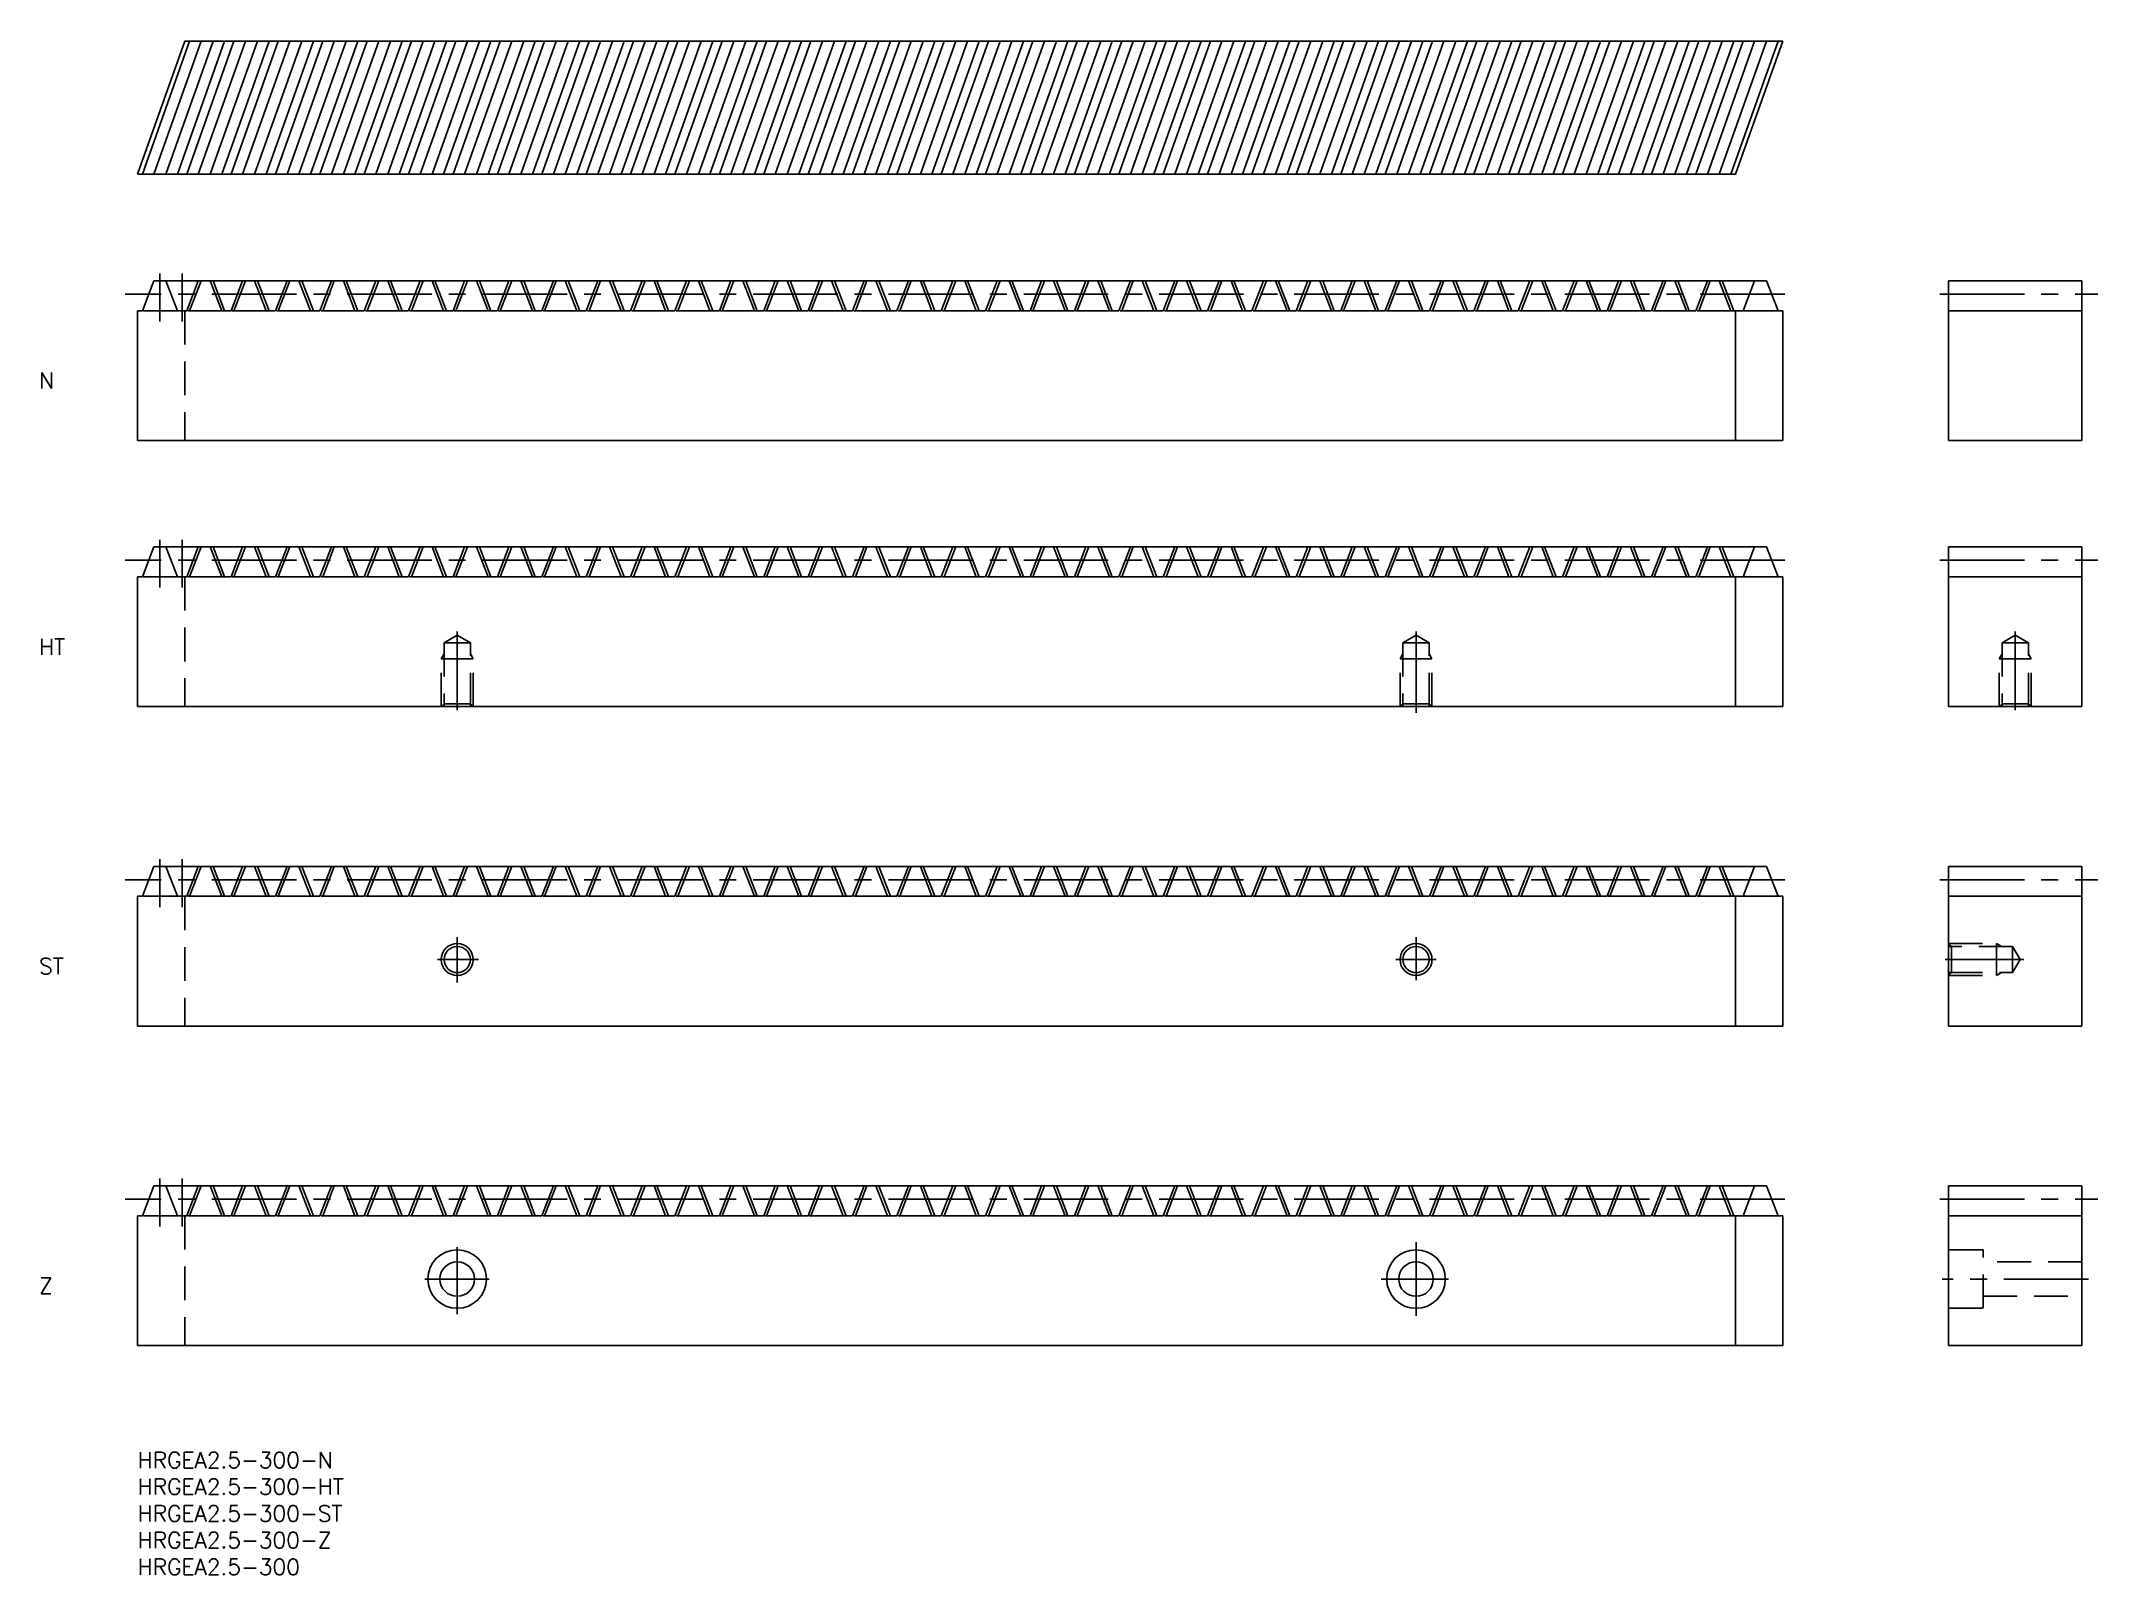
# Model space of a CAD drawing. Extents: x -18 to 368, y -23 to 265.
import ezdxf

# ---------------------------------------------------------------- set-up
doc = ezdxf.new("R2010")
doc.units = 0
doc.header["$LTSCALE"] = 0.5
doc.linetypes.add('CENTER', pattern=[50.8, 31.75, -6.35, 6.35, -6.35])
doc.linetypes.add('DASHED', pattern=[19.05, 12.7, -6.35])
for name, color, linetype in [('MSM_CENTER', 1, 'CENTER'), ('MSM_CONTINUOUS', 7, 'CONTINUOUS'), ('MSM_DASHED', 4, 'DASHED'), ('MSM_NARROW', 5, 'CONTINUOUS'), ('MSM_PART_NUMBER', 7, 'CONTINUOUS')]:
    doc.layers.add(name, color=color, linetype=linetype)
doc.styles.get("Standard").update_dxf_attribs({"font": 'txt.shx', "height": 3, "bigfont": 'bigfont.shx'})

msp = doc.modelspace()

# ---------------------------------------------------------------- linework, layer by layer
at = {"layer": 'MSM_CENTER'}
for p, q in [((4.17, 212.36), (4.17, 221.35)), ((8.33, 212.36), (8.33, 221.35)), ((309.23, 217.5), (-2.33, 217.5)), ((338.34, 217.5), (368.01, 217.5)), ((4.17, 162.36), (4.17, 171.35)), ((8.33, 162.36), (8.33, 171.35)), ((309.23, 167.5), (-2.33, 167.5)), ((338.34, 167.5), (368.01, 167.5)), ((60, 154.09), (60, 139.33)), ((240, 154.09), (240, 138.82)), ((352.5, 154.09), (352.5, 139.33)), ((4.17, 102.36), (4.17, 111.35)), ((8.33, 102.36), (8.33, 111.35)), ((309.23, 107.5), (-2.33, 107.5)), ((338.34, 107.5), (368.01, 107.5)), ((60, 88.19), (60, 96.68)), ((240, 88.66), (240, 96.71)), ((56.32, 92.5), (64, 92.5)), ((236.19, 92.5), (243.76, 92.5)), ((354.09, 92.5), (339.33, 92.5)), ((4.17, 42.36), (4.17, 51.35)), ((8.33, 42.36), (8.33, 51.35)), ((309.23, 47.5), (-2.33, 47.5)), ((338.34, 47.5), (368.01, 47.5)), ((240, 25.57), (240, 39.4)), ((60, 25.93), (60, 38.5)), ((53.89, 32.5), (66, 32.5)), ((233.46, 32.5), (246.13, 32.5)), ((366.25, 32.5), (338.75, 32.5))]:
    msp.add_line(p, q, dxfattribs=at)
at = {"layer": 'MSM_CONTINUOUS'}
for p, q in [((8.87, 265), (0, 240)), ((9.74, 265), (0.88, 240)), ((11.92, 265), (3.05, 240)), ((14.15, 265), (5.28, 240)), ((16.32, 265), (7.46, 240)), ((308.87, 265), (8.87, 265)), ((18.08, 265), (9.21, 240)), ((20.25, 265), (11.38, 240)), ((22.48, 265), (13.62, 240)), ((24.66, 265), (15.79, 240)), ((26.41, 265), (17.54, 240)), ((28.58, 265), (19.71, 240)), ((30.82, 265), (21.95, 240)), ((32.99, 265), (24.12, 240)), ((34.74, 265), (25.88, 240)), ((36.91, 265), (28.05, 240)), ((39.15, 265), (30.28, 240)), ((41.32, 265), (32.46, 240)), ((43.08, 265), (34.21, 240)), ((45.25, 265), (36.38, 240)), ((47.48, 265), (38.62, 240)), ((49.66, 265), (40.79, 240)), ((51.41, 265), (42.54, 240)), ((53.58, 265), (44.71, 240)), ((55.82, 265), (46.95, 240)), ((57.99, 265), (49.12, 240)), ((59.74, 265), (50.87, 240)), ((61.91, 265), (53.05, 240)), ((64.15, 265), (55.28, 240)), ((66.32, 265), (57.45, 240)), ((68.07, 265), (59.21, 240)), ((70.25, 265), (61.38, 240)), ((72.48, 265), (63.62, 240)), ((74.65, 265), (65.79, 240)), ((76.41, 265), (67.54, 240)), ((78.58, 265), (69.71, 240)), ((80.82, 265), (71.95, 240)), ((82.99, 265), (74.12, 240)), ((84.74, 265), (75.87, 240)), ((86.91, 265), (78.05, 240)), ((89.15, 265), (80.28, 240)), ((91.32, 265), (82.45, 240)), ((93.07, 265), (84.21, 240)), ((95.25, 265), (86.38, 240)), ((97.48, 265), (88.61, 240)), ((99.65, 265), (90.79, 240)), ((101.41, 265), (92.54, 240)), ((103.58, 265), (94.71, 240)), ((105.81, 265), (96.95, 240)), ((107.99, 265), (99.12, 240)), ((109.74, 265), (100.87, 240)), ((111.91, 265), (103.04, 240)), ((114.15, 265), (105.28, 240)), ((116.32, 265), (107.45, 240)), ((118.07, 265), (109.21, 240)), ((120.24, 265), (111.38, 240)), ((122.48, 265), (113.61, 240)), ((124.65, 265), (115.79, 240)), ((126.41, 265), (117.54, 240)), ((128.58, 265), (119.71, 240)), ((130.81, 265), (121.95, 240)), ((132.99, 265), (124.12, 240)), ((134.74, 265), (125.87, 240)), ((136.91, 265), (128.04, 240)), ((139.15, 265), (130.28, 240)), ((141.32, 265), (132.45, 240)), ((143.07, 265), (134.2, 240)), ((145.24, 265), (136.38, 240)), ((147.48, 265), (138.61, 240)), ((149.65, 265), (140.78, 240)), ((151.4, 265), (142.54, 240)), ((153.58, 265), (144.71, 240)), ((155.81, 265), (146.95, 240)), ((157.98, 265), (149.12, 240)), ((159.74, 265), (150.87, 240)), ((161.91, 265), (153.04, 240)), ((164.15, 265), (155.28, 240)), ((166.32, 265), (157.45, 240)), ((168.07, 265), (159.2, 240)), ((170.24, 265), (161.38, 240)), ((172.48, 265), (163.61, 240)), ((174.65, 265), (165.78, 240)), ((176.4, 265), (167.54, 240)), ((178.58, 265), (169.71, 240)), ((180.81, 265), (171.94, 240)), ((182.98, 265), (174.12, 240)), ((184.74, 265), (175.87, 240)), ((186.91, 265), (178.04, 240)), ((189.14, 265), (180.28, 240)), ((191.32, 265), (182.45, 240)), ((193.07, 265), (184.2, 240)), ((195.24, 265), (186.37, 240)), ((197.48, 265), (188.61, 240)), ((199.65, 265), (190.78, 240)), ((201.4, 265), (192.54, 240)), ((203.57, 265), (194.71, 240)), ((205.81, 265), (196.94, 240)), ((207.98, 265), (199.12, 240)), ((209.74, 265), (200.87, 240)), ((211.91, 265), (203.04, 240)), ((214.14, 265), (205.28, 240)), ((216.32, 265), (207.45, 240)), ((218.07, 265), (209.2, 240)), ((220.24, 265), (211.37, 240)), ((222.48, 265), (213.61, 240)), ((224.65, 265), (215.78, 240)), ((226.4, 265), (217.53, 240)), ((228.57, 265), (219.71, 240)), ((230.81, 265), (221.94, 240)), ((232.98, 265), (224.11, 240)), ((234.73, 265), (225.87, 240)), ((236.91, 265), (228.04, 240)), ((239.14, 265), (230.28, 240)), ((241.31, 265), (232.45, 240)), ((243.07, 265), (234.2, 240)), ((245.24, 265), (236.37, 240)), ((247.48, 265), (238.61, 240)), ((249.65, 265), (240.78, 240)), ((251.4, 265), (242.53, 240)), ((253.57, 265), (244.71, 240)), ((255.81, 265), (246.94, 240)), ((257.98, 265), (249.11, 240)), ((259.73, 265), (250.87, 240)), ((261.91, 265), (253.04, 240)), ((264.14, 265), (255.27, 240)), ((266.31, 265), (257.45, 240)), ((268.07, 265), (259.2, 240)), ((270.24, 265), (261.37, 240)), ((272.47, 265), (263.61, 240)), ((274.65, 265), (265.78, 240)), ((276.4, 265), (267.53, 240)), ((278.57, 265), (269.7, 240)), ((280.81, 265), (271.94, 240)), ((282.98, 265), (274.11, 240)), ((284.73, 265), (275.87, 240)), ((286.9, 265), (278.04, 240)), ((289.14, 265), (280.27, 240)), ((291.31, 265), (282.45, 240)), ((293.07, 265), (284.2, 240)), ((295.24, 265), (286.37, 240)), ((297.47, 265), (288.61, 240)), ((299.65, 265), (290.78, 240)), ((301.4, 265), (292.53, 240)), ((303.57, 265), (294.7, 240)), ((305.81, 265), (296.94, 240)), ((307.98, 265), (299.11, 240)), ((300, 240), (308.87, 265)), ((0, 240), (300, 240)), ((0.88, 214.37), (3.05, 220)), ((3.05, 220), (305.81, 220)), ((5.28, 220), (7.46, 214.37)), ((9.21, 214.37), (11.38, 220)), ((13.62, 220), (15.79, 214.37)), ((17.54, 214.37), (19.71, 220)), ((21.95, 220), (24.12, 214.37)), ((25.88, 214.37), (28.05, 220)), ((30.28, 220), (32.46, 214.37)), ((34.21, 214.37), (36.38, 220)), ((38.62, 220), (40.79, 214.37)), ((42.54, 214.37), (44.71, 220)), ((46.95, 220), (49.12, 214.37)), ((50.87, 214.37), (53.05, 220)), ((55.28, 220), (57.45, 214.37)), ((59.21, 214.37), (61.38, 220)), ((63.62, 220), (65.79, 214.37)), ((67.54, 214.37), (69.71, 220)), ((71.95, 220), (74.12, 214.37)), ((75.87, 214.37), (78.05, 220)), ((80.28, 220), (82.45, 214.37)), ((84.21, 214.37), (86.38, 220)), ((88.61, 220), (90.79, 214.37)), ((92.54, 214.37), (94.71, 220)), ((96.95, 220), (99.12, 214.37)), ((100.87, 214.37), (103.04, 220)), ((105.28, 220), (107.45, 214.37)), ((109.21, 214.37), (111.38, 220)), ((113.61, 220), (115.79, 214.37)), ((117.54, 214.37), (119.71, 220)), ((121.95, 220), (124.12, 214.37)), ((125.87, 214.37), (128.04, 220)), ((130.28, 220), (132.45, 214.37)), ((134.2, 214.37), (136.38, 220)), ((138.61, 220), (140.78, 214.37)), ((142.54, 214.37), (144.71, 220)), ((146.95, 220), (149.12, 214.37)), ((150.87, 214.37), (153.04, 220)), ((155.28, 220), (157.45, 214.37)), ((159.2, 214.37), (161.38, 220)), ((163.61, 220), (165.78, 214.37)), ((167.54, 214.37), (169.71, 220)), ((171.94, 220), (174.12, 214.37)), ((175.87, 214.37), (178.04, 220)), ((180.28, 220), (182.45, 214.37)), ((184.2, 214.37), (186.37, 220)), ((188.61, 220), (190.78, 214.37)), ((192.54, 214.37), (194.71, 220)), ((196.94, 220), (199.12, 214.37)), ((200.87, 214.37), (203.04, 220)), ((205.28, 220), (207.45, 214.37)), ((209.2, 214.37), (211.37, 220)), ((213.61, 220), (215.78, 214.37)), ((217.53, 214.37), (219.71, 220)), ((221.94, 220), (224.11, 214.37)), ((225.87, 214.37), (228.04, 220)), ((230.28, 220), (232.45, 214.37)), ((234.2, 214.37), (236.37, 220)), ((238.61, 220), (240.78, 214.37)), ((242.53, 214.37), (244.71, 220)), ((246.94, 220), (249.11, 214.37)), ((250.87, 214.37), (253.04, 220)), ((255.27, 220), (257.45, 214.37)), ((259.2, 214.37), (261.37, 220)), ((263.61, 220), (265.78, 214.37)), ((267.53, 214.37), (269.7, 220)), ((271.94, 220), (274.11, 214.37)), ((275.87, 214.37), (278.04, 220)), ((280.27, 220), (282.45, 214.37)), ((284.2, 214.37), (286.37, 220)), ((288.61, 220), (290.78, 214.37)), ((292.53, 214.37), (294.7, 220)), ((296.94, 220), (299.11, 214.37)), ((307.98, 214.37), (305.81, 220)), ((340, 220), (340, 190)), ((365, 220), (340, 220)), ((365, 190), (365, 220)), ((0, 214.37), (0.88, 214.37)), ((0, 214.37), (0, 190)), ((7.46, 214.37), (9.21, 214.37)), ((15.79, 214.37), (17.54, 214.37)), ((24.12, 214.37), (25.88, 214.37)), ((32.46, 214.37), (34.21, 214.37)), ((40.79, 214.37), (42.54, 214.37)), ((49.12, 214.37), (50.87, 214.37)), ((57.45, 214.37), (59.21, 214.37)), ((65.79, 214.37), (67.54, 214.37)), ((74.12, 214.37), (75.87, 214.37)), ((82.45, 214.37), (84.21, 214.37)), ((90.79, 214.37), (92.54, 214.37)), ((99.12, 214.37), (100.87, 214.37)), ((107.45, 214.37), (109.21, 214.37)), ((115.79, 214.37), (117.54, 214.37)), ((124.12, 214.37), (125.87, 214.37)), ((132.45, 214.37), (134.2, 214.37)), ((140.78, 214.37), (142.54, 214.37)), ((149.12, 214.37), (150.87, 214.37)), ((157.45, 214.37), (159.2, 214.37)), ((165.78, 214.37), (167.54, 214.37)), ((174.12, 214.37), (175.87, 214.37)), ((182.45, 214.37), (184.2, 214.37)), ((190.78, 214.37), (192.54, 214.37)), ((199.12, 214.37), (200.87, 214.37)), ((207.45, 214.37), (209.2, 214.37)), ((215.78, 214.37), (217.53, 214.37)), ((224.11, 214.37), (225.87, 214.37)), ((232.45, 214.37), (234.2, 214.37)), ((240.78, 214.37), (242.53, 214.37)), ((249.11, 214.37), (250.87, 214.37)), ((257.45, 214.37), (259.2, 214.37)), ((265.78, 214.37), (267.53, 214.37)), ((274.11, 214.37), (275.87, 214.37)), ((282.45, 214.37), (284.2, 214.37)), ((290.78, 214.37), (292.53, 214.37)), ((299.11, 214.37), (308.87, 214.37)), ((300, 214.37), (300, 190)), ((308.87, 214.37), (308.87, 190)), ((340, 214.37), (365, 214.37)), ((0, 190), (308.87, 190)), ((340, 190), (365, 190)), ((0.88, 164.38), (3.05, 170)), ((3.05, 170), (305.81, 170)), ((5.28, 170), (7.46, 164.38)), ((9.21, 164.38), (11.38, 170)), ((13.62, 170), (15.79, 164.38)), ((17.54, 164.38), (19.71, 170)), ((21.95, 170), (24.12, 164.38)), ((25.88, 164.38), (28.05, 170)), ((30.28, 170), (32.46, 164.38)), ((34.21, 164.38), (36.38, 170)), ((38.62, 170), (40.79, 164.38)), ((42.54, 164.38), (44.71, 170)), ((46.95, 170), (49.12, 164.38)), ((50.87, 164.38), (53.05, 170)), ((55.28, 170), (57.45, 164.38)), ((59.21, 164.38), (61.38, 170)), ((63.62, 170), (65.79, 164.38)), ((67.54, 164.38), (69.71, 170)), ((71.95, 170), (74.12, 164.38)), ((75.87, 164.38), (78.05, 170)), ((80.28, 170), (82.45, 164.38)), ((84.21, 164.38), (86.38, 170)), ((88.61, 170), (90.79, 164.38)), ((92.54, 164.38), (94.71, 170)), ((96.95, 170), (99.12, 164.38)), ((100.87, 164.38), (103.04, 170)), ((105.28, 170), (107.45, 164.38)), ((109.21, 164.38), (111.38, 170)), ((113.61, 170), (115.79, 164.38)), ((117.54, 164.38), (119.71, 170)), ((121.95, 170), (124.12, 164.38)), ((125.87, 164.38), (128.04, 170)), ((130.28, 170), (132.45, 164.38)), ((134.2, 164.38), (136.38, 170)), ((138.61, 170), (140.78, 164.38)), ((142.54, 164.38), (144.71, 170)), ((146.95, 170), (149.12, 164.38)), ((150.87, 164.38), (153.04, 170)), ((155.28, 170), (157.45, 164.38)), ((159.2, 164.38), (161.38, 170)), ((163.61, 170), (165.78, 164.38)), ((167.54, 164.38), (169.71, 170)), ((171.94, 170), (174.12, 164.38)), ((175.87, 164.38), (178.04, 170)), ((180.28, 170), (182.45, 164.38)), ((184.2, 164.38), (186.37, 170)), ((188.61, 170), (190.78, 164.38)), ((192.54, 164.38), (194.71, 170)), ((196.94, 170), (199.12, 164.38)), ((200.87, 164.38), (203.04, 170)), ((205.28, 170), (207.45, 164.38)), ((209.2, 164.38), (211.37, 170)), ((213.61, 170), (215.78, 164.38)), ((217.53, 164.38), (219.71, 170)), ((221.94, 170), (224.11, 164.38)), ((225.87, 164.38), (228.04, 170)), ((230.28, 170), (232.45, 164.38)), ((234.2, 164.38), (236.37, 170)), ((238.61, 170), (240.78, 164.38)), ((242.53, 164.38), (244.71, 170)), ((246.94, 170), (249.11, 164.38)), ((250.87, 164.38), (253.04, 170)), ((255.27, 170), (257.45, 164.38)), ((259.2, 164.38), (261.37, 170)), ((263.61, 170), (265.78, 164.38)), ((267.53, 164.38), (269.7, 170)), ((271.94, 170), (274.11, 164.38)), ((275.87, 164.38), (278.04, 170)), ((280.27, 170), (282.45, 164.38)), ((284.2, 164.38), (286.37, 170)), ((288.61, 170), (290.78, 164.38)), ((292.53, 164.38), (294.7, 170)), ((296.94, 170), (299.11, 164.38)), ((307.98, 164.38), (305.81, 170)), ((340, 170), (340, 140)), ((365, 170), (340, 170)), ((365, 140), (365, 170)), ((0, 164.38), (0.88, 164.38)), ((0, 164.38), (0, 140)), ((7.46, 164.38), (9.21, 164.38)), ((15.79, 164.38), (17.54, 164.38)), ((24.12, 164.38), (25.88, 164.38)), ((32.46, 164.38), (34.21, 164.38)), ((40.79, 164.38), (42.54, 164.38)), ((49.12, 164.38), (50.87, 164.38)), ((57.45, 164.38), (59.21, 164.38)), ((65.79, 164.38), (67.54, 164.38)), ((74.12, 164.38), (75.87, 164.38)), ((82.45, 164.38), (84.21, 164.38)), ((90.79, 164.38), (92.54, 164.38)), ((99.12, 164.38), (100.87, 164.38)), ((107.45, 164.38), (109.21, 164.38)), ((115.79, 164.38), (117.54, 164.38)), ((124.12, 164.38), (125.87, 164.38)), ((132.45, 164.38), (134.2, 164.38)), ((140.78, 164.38), (142.54, 164.38)), ((149.12, 164.38), (150.87, 164.38)), ((157.45, 164.38), (159.2, 164.38)), ((165.78, 164.38), (167.54, 164.38)), ((174.12, 164.38), (175.87, 164.38)), ((182.45, 164.38), (184.2, 164.38)), ((190.78, 164.38), (192.54, 164.38)), ((199.12, 164.38), (200.87, 164.38)), ((207.45, 164.38), (209.2, 164.38)), ((215.78, 164.38), (217.53, 164.38)), ((224.11, 164.38), (225.87, 164.38)), ((232.45, 164.38), (234.2, 164.38)), ((240.78, 164.38), (242.53, 164.38)), ((249.11, 164.38), (250.87, 164.38)), ((257.45, 164.38), (259.2, 164.38)), ((265.78, 164.38), (267.53, 164.38)), ((274.11, 164.38), (275.87, 164.38)), ((282.45, 164.38), (284.2, 164.38)), ((290.78, 164.38), (292.53, 164.38)), ((299.11, 164.38), (308.87, 164.38)), ((300, 164.38), (300, 140)), ((308.87, 164.38), (308.87, 140)), ((340, 164.38), (365, 164.38)), ((0, 140), (308.87, 140)), ((340, 140), (365, 140)), ((0.88, 104.38), (3.05, 110)), ((3.05, 110), (305.81, 110)), ((5.28, 110), (7.46, 104.38)), ((9.21, 104.38), (11.38, 110)), ((13.62, 110), (15.79, 104.38)), ((17.54, 104.38), (19.71, 110)), ((21.95, 110), (24.12, 104.38)), ((25.88, 104.38), (28.05, 110)), ((30.28, 110), (32.46, 104.38)), ((34.21, 104.38), (36.38, 110)), ((38.62, 110), (40.79, 104.38)), ((42.54, 104.38), (44.71, 110)), ((46.95, 110), (49.12, 104.38)), ((50.87, 104.38), (53.05, 110)), ((55.28, 110), (57.45, 104.38)), ((59.21, 104.38), (61.38, 110)), ((63.62, 110), (65.79, 104.38)), ((67.54, 104.38), (69.71, 110)), ((71.95, 110), (74.12, 104.38)), ((75.87, 104.38), (78.05, 110)), ((80.28, 110), (82.45, 104.38)), ((84.21, 104.38), (86.38, 110)), ((88.61, 110), (90.79, 104.38)), ((92.54, 104.38), (94.71, 110)), ((96.95, 110), (99.12, 104.38)), ((100.87, 104.38), (103.04, 110)), ((105.28, 110), (107.45, 104.38)), ((109.21, 104.38), (111.38, 110)), ((113.61, 110), (115.79, 104.38)), ((117.54, 104.38), (119.71, 110)), ((121.95, 110), (124.12, 104.38)), ((125.87, 104.38), (128.04, 110)), ((130.28, 110), (132.45, 104.38)), ((134.2, 104.38), (136.38, 110)), ((138.61, 110), (140.78, 104.38)), ((142.54, 104.38), (144.71, 110)), ((146.95, 110), (149.12, 104.38)), ((150.87, 104.38), (153.04, 110)), ((155.28, 110), (157.45, 104.38)), ((159.2, 104.38), (161.38, 110)), ((163.61, 110), (165.78, 104.38)), ((167.54, 104.38), (169.71, 110)), ((171.94, 110), (174.12, 104.38)), ((175.87, 104.38), (178.04, 110)), ((180.28, 110), (182.45, 104.38)), ((184.2, 104.38), (186.37, 110)), ((188.61, 110), (190.78, 104.38)), ((192.54, 104.38), (194.71, 110)), ((196.94, 110), (199.12, 104.38)), ((200.87, 104.38), (203.04, 110)), ((205.28, 110), (207.45, 104.38)), ((209.2, 104.38), (211.37, 110)), ((213.61, 110), (215.78, 104.38)), ((217.53, 104.38), (219.71, 110)), ((221.94, 110), (224.11, 104.38)), ((225.87, 104.38), (228.04, 110)), ((230.28, 110), (232.45, 104.38)), ((234.2, 104.38), (236.37, 110)), ((238.61, 110), (240.78, 104.38)), ((242.53, 104.38), (244.71, 110)), ((246.94, 110), (249.11, 104.38)), ((250.87, 104.38), (253.04, 110)), ((255.27, 110), (257.45, 104.38)), ((259.2, 104.38), (261.37, 110)), ((263.61, 110), (265.78, 104.38)), ((267.53, 104.38), (269.7, 110)), ((271.94, 110), (274.11, 104.38)), ((275.87, 104.38), (278.04, 110)), ((280.27, 110), (282.45, 104.38)), ((284.2, 104.38), (286.37, 110)), ((288.61, 110), (290.78, 104.38)), ((292.53, 104.38), (294.7, 110)), ((296.94, 110), (299.11, 104.38)), ((307.98, 104.38), (305.81, 110)), ((340, 110), (340, 80)), ((365, 110), (340, 110)), ((365, 80), (365, 110)), ((0, 104.38), (0.88, 104.38)), ((0, 104.38), (0, 80)), ((7.46, 104.38), (9.21, 104.38)), ((15.79, 104.38), (17.54, 104.38)), ((24.12, 104.38), (25.88, 104.38)), ((32.46, 104.38), (34.21, 104.38)), ((40.79, 104.38), (42.54, 104.38)), ((49.12, 104.38), (50.87, 104.38)), ((57.45, 104.38), (59.21, 104.38)), ((65.79, 104.38), (67.54, 104.38)), ((74.12, 104.38), (75.87, 104.38)), ((82.45, 104.38), (84.21, 104.38)), ((90.79, 104.38), (92.54, 104.38)), ((99.12, 104.38), (100.87, 104.38)), ((107.45, 104.38), (109.21, 104.38)), ((115.79, 104.38), (117.54, 104.38)), ((124.12, 104.38), (125.87, 104.38)), ((132.45, 104.38), (134.2, 104.38)), ((140.78, 104.38), (142.54, 104.38)), ((149.12, 104.38), (150.87, 104.38)), ((157.45, 104.38), (159.2, 104.38)), ((165.78, 104.38), (167.54, 104.38)), ((174.12, 104.38), (175.87, 104.38)), ((182.45, 104.38), (184.2, 104.38)), ((190.78, 104.38), (192.54, 104.38)), ((199.12, 104.38), (200.87, 104.38)), ((207.45, 104.38), (209.2, 104.38)), ((215.78, 104.38), (217.53, 104.38)), ((224.11, 104.38), (225.87, 104.38)), ((232.45, 104.38), (234.2, 104.38)), ((240.78, 104.38), (242.53, 104.38)), ((249.11, 104.38), (250.87, 104.38)), ((257.45, 104.38), (259.2, 104.38)), ((265.78, 104.38), (267.53, 104.38)), ((274.11, 104.38), (275.87, 104.38)), ((282.45, 104.38), (284.2, 104.38)), ((290.78, 104.38), (292.53, 104.38)), ((299.11, 104.38), (308.87, 104.38)), ((300, 104.38), (300, 80)), ((308.87, 104.38), (308.87, 80)), ((340, 104.38), (365, 104.38)), ((0, 80), (308.87, 80)), ((340, 80), (365, 80)), ((0.88, 44.38), (3.05, 50)), ((3.05, 50), (305.81, 50)), ((5.28, 50), (7.46, 44.38)), ((9.21, 44.38), (11.38, 50)), ((13.62, 50), (15.79, 44.38)), ((17.54, 44.38), (19.71, 50)), ((21.95, 50), (24.12, 44.38)), ((25.88, 44.38), (28.05, 50)), ((30.28, 50), (32.46, 44.38)), ((34.21, 44.38), (36.38, 50)), ((38.62, 50), (40.79, 44.38)), ((42.54, 44.38), (44.71, 50)), ((46.95, 50), (49.12, 44.38)), ((50.87, 44.38), (53.05, 50)), ((55.28, 50), (57.45, 44.38)), ((59.21, 44.38), (61.38, 50)), ((63.62, 50), (65.79, 44.38)), ((67.54, 44.38), (69.71, 50)), ((71.95, 50), (74.12, 44.38)), ((75.87, 44.38), (78.05, 50)), ((80.28, 50), (82.45, 44.38)), ((84.21, 44.38), (86.38, 50)), ((88.61, 50), (90.79, 44.38)), ((92.54, 44.38), (94.71, 50)), ((96.95, 50), (99.12, 44.38)), ((100.87, 44.38), (103.04, 50)), ((105.28, 50), (107.45, 44.38)), ((109.21, 44.38), (111.38, 50)), ((113.61, 50), (115.79, 44.38)), ((117.54, 44.38), (119.71, 50)), ((121.95, 50), (124.12, 44.38)), ((125.87, 44.38), (128.04, 50)), ((130.28, 50), (132.45, 44.38)), ((134.2, 44.38), (136.38, 50)), ((138.61, 50), (140.78, 44.38)), ((142.54, 44.38), (144.71, 50)), ((146.95, 50), (149.12, 44.38)), ((150.87, 44.38), (153.04, 50)), ((155.28, 50), (157.45, 44.38)), ((159.2, 44.38), (161.38, 50)), ((163.61, 50), (165.78, 44.38)), ((167.54, 44.38), (169.71, 50)), ((171.94, 50), (174.12, 44.38)), ((175.87, 44.38), (178.04, 50)), ((180.28, 50), (182.45, 44.38)), ((184.2, 44.38), (186.37, 50)), ((188.61, 50), (190.78, 44.38)), ((192.54, 44.38), (194.71, 50)), ((196.94, 50), (199.12, 44.38)), ((200.87, 44.38), (203.04, 50)), ((205.28, 50), (207.45, 44.38)), ((209.2, 44.38), (211.37, 50)), ((213.61, 50), (215.78, 44.38)), ((217.53, 44.38), (219.71, 50)), ((221.94, 50), (224.11, 44.38)), ((225.87, 44.38), (228.04, 50)), ((230.28, 50), (232.45, 44.38)), ((234.2, 44.38), (236.37, 50)), ((238.61, 50), (240.78, 44.38)), ((242.53, 44.38), (244.71, 50)), ((246.94, 50), (249.11, 44.38)), ((250.87, 44.38), (253.04, 50)), ((255.27, 50), (257.45, 44.38)), ((259.2, 44.38), (261.37, 50)), ((263.61, 50), (265.78, 44.38)), ((267.53, 44.38), (269.7, 50)), ((271.94, 50), (274.11, 44.38)), ((275.87, 44.38), (278.04, 50)), ((280.27, 50), (282.45, 44.38)), ((284.2, 44.38), (286.37, 50)), ((288.61, 50), (290.78, 44.38)), ((292.53, 44.38), (294.7, 50)), ((296.94, 50), (299.11, 44.38)), ((307.98, 44.38), (305.81, 50)), ((340, 50), (340, 20)), ((365, 50), (340, 50)), ((365, 20), (365, 50)), ((0, 44.38), (0.88, 44.38)), ((0, 44.38), (0, 20)), ((7.46, 44.38), (9.21, 44.38)), ((15.79, 44.38), (17.54, 44.38)), ((24.12, 44.38), (25.88, 44.38)), ((32.46, 44.38), (34.21, 44.38)), ((40.79, 44.38), (42.54, 44.38)), ((49.12, 44.38), (50.87, 44.38)), ((57.45, 44.38), (59.21, 44.38)), ((65.79, 44.38), (67.54, 44.38)), ((74.12, 44.38), (75.87, 44.38)), ((82.45, 44.38), (84.21, 44.38)), ((90.79, 44.38), (92.54, 44.38)), ((99.12, 44.38), (100.87, 44.38)), ((107.45, 44.38), (109.21, 44.38)), ((115.79, 44.38), (117.54, 44.38)), ((124.12, 44.38), (125.87, 44.38)), ((132.45, 44.38), (134.2, 44.38)), ((140.78, 44.38), (142.54, 44.38)), ((149.12, 44.38), (150.87, 44.38)), ((157.45, 44.38), (159.2, 44.38)), ((165.78, 44.38), (167.54, 44.38)), ((174.12, 44.38), (175.87, 44.38)), ((182.45, 44.38), (184.2, 44.38)), ((190.78, 44.38), (192.54, 44.38)), ((199.12, 44.38), (200.87, 44.38)), ((207.45, 44.38), (209.2, 44.38)), ((215.78, 44.38), (217.53, 44.38)), ((224.11, 44.38), (225.87, 44.38)), ((232.45, 44.38), (234.2, 44.38)), ((240.78, 44.38), (242.53, 44.38)), ((249.11, 44.38), (250.87, 44.38)), ((257.45, 44.38), (259.2, 44.38)), ((265.78, 44.38), (267.53, 44.38)), ((274.11, 44.38), (275.87, 44.38)), ((282.45, 44.38), (284.2, 44.38)), ((290.78, 44.38), (292.53, 44.38)), ((299.11, 44.38), (308.87, 44.38)), ((300, 44.38), (300, 20)), ((308.87, 44.38), (308.87, 20)), ((340, 44.38), (365, 44.38)), ((0, 20), (308.87, 20)), ((340, 20), (365, 20))]:
    msp.add_line(p, q, dxfattribs=at)
for centre, radius in [((60, 92.5), 2.46), ((240, 92.5), 2.46), ((60, 32.5), 5.5), ((60, 32.5), 3.25), ((240, 32.5), 5.5), ((240, 32.5), 3.25)]:
    msp.add_circle(centre, radius, dxfattribs=at)
at = {"layer": 'MSM_DASHED'}
for p, q in [((11.92, 220), (9.74, 214.37)), ((16.32, 214.37), (14.15, 220)), ((20.25, 220), (18.08, 214.37)), ((24.66, 214.37), (22.48, 220)), ((28.58, 220), (26.41, 214.37)), ((32.99, 214.37), (30.82, 220)), ((36.91, 220), (34.74, 214.37)), ((41.32, 214.37), (39.15, 220)), ((45.25, 220), (43.08, 214.37)), ((49.66, 214.37), (47.48, 220)), ((53.58, 220), (51.41, 214.37)), ((57.99, 214.37), (55.82, 220)), ((61.91, 220), (59.74, 214.37)), ((66.32, 214.37), (64.15, 220)), ((70.25, 220), (68.07, 214.37)), ((74.65, 214.37), (72.48, 220)), ((78.58, 220), (76.41, 214.37)), ((82.99, 214.37), (80.82, 220)), ((86.91, 220), (84.74, 214.37)), ((91.32, 214.37), (89.15, 220)), ((95.25, 220), (93.07, 214.37)), ((99.65, 214.37), (97.48, 220)), ((103.58, 220), (101.41, 214.37)), ((107.99, 214.37), (105.81, 220)), ((111.91, 220), (109.74, 214.37)), ((116.32, 214.37), (114.15, 220)), ((120.24, 220), (118.07, 214.37)), ((124.65, 214.37), (122.48, 220)), ((128.58, 220), (126.41, 214.37)), ((132.99, 214.37), (130.81, 220)), ((136.91, 220), (134.74, 214.37)), ((141.32, 214.37), (139.15, 220)), ((145.24, 220), (143.07, 214.37)), ((149.65, 214.37), (147.48, 220)), ((153.58, 220), (151.4, 214.37)), ((157.98, 214.37), (155.81, 220)), ((161.91, 220), (159.74, 214.37)), ((166.32, 214.37), (164.15, 220)), ((170.24, 220), (168.07, 214.37)), ((174.65, 214.37), (172.48, 220)), ((178.58, 220), (176.4, 214.37)), ((182.98, 214.37), (180.81, 220)), ((186.91, 220), (184.74, 214.37)), ((191.32, 214.37), (189.14, 220)), ((195.24, 220), (193.07, 214.37)), ((199.65, 214.37), (197.48, 220)), ((203.57, 220), (201.4, 214.37)), ((207.98, 214.37), (205.81, 220)), ((211.91, 220), (209.74, 214.37)), ((216.32, 214.37), (214.14, 220)), ((220.24, 220), (218.07, 214.37)), ((224.65, 214.37), (222.48, 220)), ((228.57, 220), (226.4, 214.37)), ((232.98, 214.37), (230.81, 220)), ((236.91, 220), (234.73, 214.37)), ((241.31, 214.37), (239.14, 220)), ((245.24, 220), (243.07, 214.37)), ((249.65, 214.37), (247.48, 220)), ((253.57, 220), (251.4, 214.37)), ((257.98, 214.37), (255.81, 220)), ((261.91, 220), (259.73, 214.37)), ((266.31, 214.37), (264.14, 220)), ((270.24, 220), (268.07, 214.37)), ((274.65, 214.37), (272.47, 220)), ((278.57, 220), (276.4, 214.37)), ((282.98, 214.37), (280.81, 220)), ((286.9, 220), (284.73, 214.37)), ((291.31, 214.37), (289.14, 220)), ((295.24, 220), (293.07, 214.37)), ((299.65, 214.37), (297.47, 220)), ((303.57, 220), (301.4, 214.37)), ((7.46, 214.37), (0.88, 214.37)), ((8.87, 214.37), (8.87, 190)), ((15.79, 214.37), (9.21, 214.37)), ((24.12, 214.37), (17.54, 214.37)), ((32.46, 214.37), (25.88, 214.37)), ((40.79, 214.37), (34.21, 214.37)), ((49.12, 214.37), (42.54, 214.37)), ((57.45, 214.37), (50.87, 214.37)), ((65.79, 214.37), (59.21, 214.37)), ((74.12, 214.37), (67.54, 214.37)), ((82.45, 214.37), (75.87, 214.37)), ((90.79, 214.37), (84.21, 214.37)), ((99.12, 214.37), (92.54, 214.37)), ((107.45, 214.37), (100.87, 214.37)), ((115.79, 214.37), (109.21, 214.37)), ((124.12, 214.37), (117.54, 214.37)), ((132.45, 214.37), (125.87, 214.37)), ((140.78, 214.37), (134.2, 214.37)), ((149.12, 214.37), (142.54, 214.37)), ((157.45, 214.37), (150.87, 214.37)), ((165.78, 214.37), (159.2, 214.37)), ((174.12, 214.37), (167.54, 214.37)), ((182.45, 214.37), (175.87, 214.37)), ((190.78, 214.37), (184.2, 214.37)), ((199.12, 214.37), (192.54, 214.37)), ((207.45, 214.37), (200.87, 214.37)), ((215.78, 214.37), (209.2, 214.37)), ((224.11, 214.37), (217.53, 214.37)), ((232.45, 214.37), (225.87, 214.37)), ((240.78, 214.37), (234.2, 214.37)), ((249.11, 214.37), (242.53, 214.37)), ((257.45, 214.37), (250.87, 214.37)), ((265.78, 214.37), (259.2, 214.37)), ((274.11, 214.37), (267.53, 214.37)), ((282.45, 214.37), (275.87, 214.37)), ((290.78, 214.37), (284.2, 214.37)), ((299.11, 214.37), (292.53, 214.37)), ((11.92, 170), (9.74, 164.38)), ((16.32, 164.38), (14.15, 170)), ((20.25, 170), (18.08, 164.38)), ((24.66, 164.38), (22.48, 170)), ((28.58, 170), (26.41, 164.38)), ((32.99, 164.38), (30.82, 170)), ((36.91, 170), (34.74, 164.38)), ((41.32, 164.38), (39.15, 170)), ((45.25, 170), (43.08, 164.38)), ((49.66, 164.38), (47.48, 170)), ((53.58, 170), (51.41, 164.38)), ((57.99, 164.38), (55.82, 170)), ((61.91, 170), (59.74, 164.38)), ((66.32, 164.38), (64.15, 170)), ((70.25, 170), (68.07, 164.38)), ((74.65, 164.38), (72.48, 170)), ((78.58, 170), (76.41, 164.38)), ((82.99, 164.38), (80.82, 170)), ((86.91, 170), (84.74, 164.38)), ((91.32, 164.38), (89.15, 170)), ((95.25, 170), (93.07, 164.38)), ((99.65, 164.38), (97.48, 170)), ((103.58, 170), (101.41, 164.38)), ((107.99, 164.38), (105.81, 170)), ((111.91, 170), (109.74, 164.38)), ((116.32, 164.38), (114.15, 170)), ((120.24, 170), (118.07, 164.38)), ((124.65, 164.38), (122.48, 170)), ((128.58, 170), (126.41, 164.38)), ((132.99, 164.38), (130.81, 170)), ((136.91, 170), (134.74, 164.38)), ((141.32, 164.38), (139.15, 170)), ((145.24, 170), (143.07, 164.38)), ((149.65, 164.38), (147.48, 170)), ((153.58, 170), (151.4, 164.38)), ((157.98, 164.38), (155.81, 170)), ((161.91, 170), (159.74, 164.38)), ((166.32, 164.38), (164.15, 170)), ((170.24, 170), (168.07, 164.38)), ((174.65, 164.38), (172.48, 170)), ((178.58, 170), (176.4, 164.38)), ((182.98, 164.38), (180.81, 170)), ((186.91, 170), (184.74, 164.38)), ((191.32, 164.38), (189.14, 170)), ((195.24, 170), (193.07, 164.38)), ((199.65, 164.38), (197.48, 170)), ((203.57, 170), (201.4, 164.38)), ((207.98, 164.38), (205.81, 170)), ((211.91, 170), (209.74, 164.38)), ((216.32, 164.38), (214.14, 170)), ((220.24, 170), (218.07, 164.38)), ((224.65, 164.38), (222.48, 170)), ((228.57, 170), (226.4, 164.38)), ((232.98, 164.38), (230.81, 170)), ((236.91, 170), (234.73, 164.38)), ((241.31, 164.38), (239.14, 170)), ((245.24, 170), (243.07, 164.38)), ((249.65, 164.38), (247.48, 170)), ((253.57, 170), (251.4, 164.38)), ((257.98, 164.38), (255.81, 170)), ((261.91, 170), (259.73, 164.38)), ((266.31, 164.38), (264.14, 170)), ((270.24, 170), (268.07, 164.38)), ((274.65, 164.38), (272.47, 170)), ((278.57, 170), (276.4, 164.38)), ((282.98, 164.38), (280.81, 170)), ((286.9, 170), (284.73, 164.38)), ((291.31, 164.38), (289.14, 170)), ((295.24, 170), (293.07, 164.38)), ((299.65, 164.38), (297.47, 170)), ((303.57, 170), (301.4, 164.38)), ((7.46, 164.38), (0.88, 164.38)), ((8.87, 164.38), (8.87, 140)), ((15.79, 164.38), (9.21, 164.38)), ((24.12, 164.38), (17.54, 164.38)), ((32.46, 164.38), (25.88, 164.38)), ((40.79, 164.38), (34.21, 164.38)), ((49.12, 164.38), (42.54, 164.38)), ((57.45, 164.38), (50.87, 164.38)), ((65.79, 164.38), (59.21, 164.38)), ((74.12, 164.38), (67.54, 164.38)), ((82.45, 164.38), (75.87, 164.38)), ((90.79, 164.38), (84.21, 164.38)), ((99.12, 164.38), (92.54, 164.38)), ((107.45, 164.38), (100.87, 164.38)), ((115.79, 164.38), (109.21, 164.38)), ((124.12, 164.38), (117.54, 164.38)), ((132.45, 164.38), (125.87, 164.38)), ((140.78, 164.38), (134.2, 164.38)), ((149.12, 164.38), (142.54, 164.38)), ((157.45, 164.38), (150.87, 164.38)), ((165.78, 164.38), (159.2, 164.38)), ((174.12, 164.38), (167.54, 164.38)), ((182.45, 164.38), (175.87, 164.38)), ((190.78, 164.38), (184.2, 164.38)), ((199.12, 164.38), (192.54, 164.38)), ((207.45, 164.38), (200.87, 164.38)), ((215.78, 164.38), (209.2, 164.38)), ((224.11, 164.38), (217.53, 164.38)), ((232.45, 164.38), (225.87, 164.38)), ((240.78, 164.38), (234.2, 164.38)), ((249.11, 164.38), (242.53, 164.38)), ((257.45, 164.38), (250.87, 164.38)), ((265.78, 164.38), (259.2, 164.38)), ((274.11, 164.38), (267.53, 164.38)), ((282.45, 164.38), (275.87, 164.38)), ((290.78, 164.38), (284.2, 164.38)), ((299.11, 164.38), (292.53, 164.38)), ((60, 153.42), (57.54, 152)), ((57.54, 152), (57.54, 140)), ((62.46, 152), (57.54, 152)), ((62.46, 152), (60, 153.42)), ((62.46, 140), (62.46, 152)), ((240, 153.42), (237.54, 152)), ((237.54, 152), (237.54, 140)), ((242.46, 152), (237.54, 152)), ((242.46, 152), (240, 153.42)), ((242.46, 140), (242.46, 152)), ((352.5, 153.42), (350.04, 152)), ((354.96, 152), (350.04, 152)), ((350.04, 152), (350.04, 140)), ((354.96, 152), (352.5, 153.42)), ((354.96, 140), (354.96, 152)), ((57, 149), (57.54, 149.94)), ((63, 149), (57, 149)), ((57, 140), (57, 149)), ((63, 149), (62.46, 149.94)), ((63, 140), (63, 149)), ((237, 149), (237.54, 149.94)), ((243, 149), (237, 149)), ((237, 140), (237, 149)), ((243, 149), (242.46, 149.94)), ((243, 140), (243, 149)), ((349.5, 149), (350.04, 149.94)), ((349.5, 140), (349.5, 149)), ((349.5, 149), (355.5, 149)), ((355.5, 149), (354.96, 149.94)), ((355.5, 140), (355.5, 149)), ((57.54, 140.54), (57, 140)), ((62.46, 140.54), (57.54, 140.54)), ((63, 140), (62.46, 140.54)), ((237.54, 140.54), (237, 140)), ((242.46, 140.54), (237.54, 140.54)), ((243, 140), (242.46, 140.54)), ((350.04, 140.54), (349.5, 140)), ((354.96, 140.54), (350.04, 140.54)), ((355.5, 140), (354.96, 140.54)), ((11.92, 110), (9.74, 104.38)), ((16.32, 104.38), (14.15, 110)), ((20.25, 110), (18.08, 104.38)), ((24.66, 104.38), (22.48, 110)), ((28.58, 110), (26.41, 104.38)), ((32.99, 104.38), (30.82, 110)), ((36.91, 110), (34.74, 104.38)), ((41.32, 104.38), (39.15, 110)), ((45.25, 110), (43.08, 104.38)), ((49.66, 104.38), (47.48, 110)), ((53.58, 110), (51.41, 104.38)), ((57.99, 104.38), (55.82, 110)), ((61.91, 110), (59.74, 104.38)), ((66.32, 104.38), (64.15, 110)), ((70.25, 110), (68.07, 104.38)), ((74.65, 104.38), (72.48, 110)), ((78.58, 110), (76.41, 104.38)), ((82.99, 104.38), (80.82, 110)), ((86.91, 110), (84.74, 104.38)), ((91.32, 104.38), (89.15, 110)), ((95.25, 110), (93.07, 104.38)), ((99.65, 104.38), (97.48, 110)), ((103.58, 110), (101.41, 104.38)), ((107.99, 104.38), (105.81, 110)), ((111.91, 110), (109.74, 104.38)), ((116.32, 104.38), (114.15, 110)), ((120.24, 110), (118.07, 104.38)), ((124.65, 104.38), (122.48, 110)), ((128.58, 110), (126.41, 104.38)), ((132.99, 104.38), (130.81, 110)), ((136.91, 110), (134.74, 104.38)), ((141.32, 104.38), (139.15, 110)), ((145.24, 110), (143.07, 104.38)), ((149.65, 104.38), (147.48, 110)), ((153.58, 110), (151.4, 104.38)), ((157.98, 104.38), (155.81, 110)), ((161.91, 110), (159.74, 104.38)), ((166.32, 104.38), (164.15, 110)), ((170.24, 110), (168.07, 104.38)), ((174.65, 104.38), (172.48, 110)), ((178.58, 110), (176.4, 104.38)), ((182.98, 104.38), (180.81, 110)), ((186.91, 110), (184.74, 104.38)), ((191.32, 104.38), (189.14, 110)), ((195.24, 110), (193.07, 104.38)), ((199.65, 104.38), (197.48, 110)), ((203.57, 110), (201.4, 104.38)), ((207.98, 104.38), (205.81, 110)), ((211.91, 110), (209.74, 104.38)), ((216.32, 104.38), (214.14, 110)), ((220.24, 110), (218.07, 104.38)), ((224.65, 104.38), (222.48, 110)), ((228.57, 110), (226.4, 104.38)), ((232.98, 104.38), (230.81, 110)), ((236.91, 110), (234.73, 104.38)), ((241.31, 104.38), (239.14, 110)), ((245.24, 110), (243.07, 104.38)), ((249.65, 104.38), (247.48, 110)), ((253.57, 110), (251.4, 104.38)), ((257.98, 104.38), (255.81, 110)), ((261.91, 110), (259.73, 104.38)), ((266.31, 104.38), (264.14, 110)), ((270.24, 110), (268.07, 104.38)), ((274.65, 104.38), (272.47, 110)), ((278.57, 110), (276.4, 104.38)), ((282.98, 104.38), (280.81, 110)), ((286.9, 110), (284.73, 104.38)), ((291.31, 104.38), (289.14, 110)), ((295.24, 110), (293.07, 104.38)), ((299.65, 104.38), (297.47, 110)), ((303.57, 110), (301.4, 104.38)), ((7.46, 104.38), (0.88, 104.38)), ((8.87, 104.38), (8.87, 80)), ((15.79, 104.38), (9.21, 104.38)), ((24.12, 104.38), (17.54, 104.38)), ((32.46, 104.38), (25.88, 104.38)), ((40.79, 104.38), (34.21, 104.38)), ((49.12, 104.38), (42.54, 104.38)), ((57.45, 104.38), (50.87, 104.38)), ((65.79, 104.38), (59.21, 104.38)), ((74.12, 104.38), (67.54, 104.38)), ((82.45, 104.38), (75.87, 104.38)), ((90.79, 104.38), (84.21, 104.38)), ((99.12, 104.38), (92.54, 104.38)), ((107.45, 104.38), (100.87, 104.38)), ((115.79, 104.38), (109.21, 104.38)), ((124.12, 104.38), (117.54, 104.38)), ((132.45, 104.38), (125.87, 104.38)), ((140.78, 104.38), (134.2, 104.38)), ((149.12, 104.38), (142.54, 104.38)), ((157.45, 104.38), (150.87, 104.38)), ((165.78, 104.38), (159.2, 104.38)), ((174.12, 104.38), (167.54, 104.38)), ((182.45, 104.38), (175.87, 104.38)), ((190.78, 104.38), (184.2, 104.38)), ((199.12, 104.38), (192.54, 104.38)), ((207.45, 104.38), (200.87, 104.38)), ((215.78, 104.38), (209.2, 104.38)), ((224.11, 104.38), (217.53, 104.38)), ((232.45, 104.38), (225.87, 104.38)), ((240.78, 104.38), (234.2, 104.38)), ((249.11, 104.38), (242.53, 104.38)), ((257.45, 104.38), (250.87, 104.38)), ((265.78, 104.38), (259.2, 104.38)), ((274.11, 104.38), (267.53, 104.38)), ((282.45, 104.38), (275.87, 104.38)), ((290.78, 104.38), (284.2, 104.38)), ((299.11, 104.38), (292.53, 104.38)), ((340.54, 94.96), (340, 95.5)), ((340, 95.5), (349, 95.5)), ((352, 94.96), (340, 94.96)), ((340.54, 90.04), (340.54, 94.96)), ((349, 89.5), (349, 95.5)), ((349, 95.5), (349.94, 94.96)), ((353.42, 92.5), (352, 94.96)), ((352, 90.04), (352, 94.96)), ((340, 90.04), (352, 90.04)), ((340, 89.5), (340.54, 90.04)), ((340, 89.5), (349, 89.5)), ((349, 89.5), (349.94, 90.04)), ((352, 90.04), (353.42, 92.5)), ((11.92, 50), (9.74, 44.38)), ((16.32, 44.38), (14.15, 50)), ((20.25, 50), (18.08, 44.38)), ((24.66, 44.38), (22.48, 50)), ((28.58, 50), (26.41, 44.38)), ((32.99, 44.38), (30.82, 50)), ((36.91, 50), (34.74, 44.38)), ((41.32, 44.38), (39.15, 50)), ((45.25, 50), (43.08, 44.38)), ((49.66, 44.38), (47.48, 50)), ((53.58, 50), (51.41, 44.38)), ((57.99, 44.38), (55.82, 50)), ((61.91, 50), (59.74, 44.38)), ((66.32, 44.38), (64.15, 50)), ((70.25, 50), (68.07, 44.38)), ((74.65, 44.38), (72.48, 50)), ((78.58, 50), (76.41, 44.38)), ((82.99, 44.38), (80.82, 50)), ((86.91, 50), (84.74, 44.38)), ((91.32, 44.38), (89.15, 50)), ((95.25, 50), (93.07, 44.38)), ((99.65, 44.38), (97.48, 50)), ((103.58, 50), (101.41, 44.38)), ((107.99, 44.38), (105.81, 50)), ((111.91, 50), (109.74, 44.38)), ((116.32, 44.38), (114.15, 50)), ((120.24, 50), (118.07, 44.38)), ((124.65, 44.38), (122.48, 50)), ((128.58, 50), (126.41, 44.38)), ((132.99, 44.38), (130.81, 50)), ((136.91, 50), (134.74, 44.38)), ((141.32, 44.38), (139.15, 50)), ((145.24, 50), (143.07, 44.38)), ((149.65, 44.38), (147.48, 50)), ((153.58, 50), (151.4, 44.38)), ((157.98, 44.38), (155.81, 50)), ((161.91, 50), (159.74, 44.38)), ((166.32, 44.38), (164.15, 50)), ((170.24, 50), (168.07, 44.38)), ((174.65, 44.38), (172.48, 50)), ((178.58, 50), (176.4, 44.38)), ((182.98, 44.38), (180.81, 50)), ((186.91, 50), (184.74, 44.38)), ((191.32, 44.38), (189.14, 50)), ((195.24, 50), (193.07, 44.38)), ((199.65, 44.38), (197.48, 50)), ((203.57, 50), (201.4, 44.38)), ((207.98, 44.38), (205.81, 50)), ((211.91, 50), (209.74, 44.38)), ((216.32, 44.38), (214.14, 50)), ((220.24, 50), (218.07, 44.38)), ((224.65, 44.38), (222.48, 50)), ((228.57, 50), (226.4, 44.38)), ((232.98, 44.38), (230.81, 50)), ((236.91, 50), (234.73, 44.38)), ((241.31, 44.38), (239.14, 50)), ((245.24, 50), (243.07, 44.38)), ((249.65, 44.38), (247.48, 50)), ((253.57, 50), (251.4, 44.38)), ((257.98, 44.38), (255.81, 50)), ((261.91, 50), (259.73, 44.38)), ((266.31, 44.38), (264.14, 50)), ((270.24, 50), (268.07, 44.38)), ((274.65, 44.38), (272.47, 50)), ((278.57, 50), (276.4, 44.38)), ((282.98, 44.38), (280.81, 50)), ((286.9, 50), (284.73, 44.38)), ((291.31, 44.38), (289.14, 50)), ((295.24, 50), (293.07, 44.38)), ((299.65, 44.38), (297.47, 50)), ((303.57, 50), (301.4, 44.38)), ((7.46, 44.38), (0.88, 44.38)), ((8.87, 44.38), (8.87, 20)), ((15.79, 44.38), (9.21, 44.38)), ((24.12, 44.38), (17.54, 44.38)), ((32.46, 44.38), (25.88, 44.38)), ((40.79, 44.38), (34.21, 44.38)), ((49.12, 44.38), (42.54, 44.38)), ((57.45, 44.38), (50.87, 44.38)), ((65.79, 44.38), (59.21, 44.38)), ((74.12, 44.38), (67.54, 44.38)), ((82.45, 44.38), (75.87, 44.38)), ((90.79, 44.38), (84.21, 44.38)), ((99.12, 44.38), (92.54, 44.38)), ((107.45, 44.38), (100.87, 44.38)), ((115.79, 44.38), (109.21, 44.38)), ((124.12, 44.38), (117.54, 44.38)), ((132.45, 44.38), (125.87, 44.38)), ((140.78, 44.38), (134.2, 44.38)), ((149.12, 44.38), (142.54, 44.38)), ((157.45, 44.38), (150.87, 44.38)), ((165.78, 44.38), (159.2, 44.38)), ((174.12, 44.38), (167.54, 44.38)), ((182.45, 44.38), (175.87, 44.38)), ((190.78, 44.38), (184.2, 44.38)), ((199.12, 44.38), (192.54, 44.38)), ((207.45, 44.38), (200.87, 44.38)), ((215.78, 44.38), (209.2, 44.38)), ((224.11, 44.38), (217.53, 44.38)), ((232.45, 44.38), (225.87, 44.38)), ((240.78, 44.38), (234.2, 44.38)), ((249.11, 44.38), (242.53, 44.38)), ((257.45, 44.38), (250.87, 44.38)), ((265.78, 44.38), (259.2, 44.38)), ((274.11, 44.38), (267.53, 44.38)), ((282.45, 44.38), (275.87, 44.38)), ((290.78, 44.38), (284.2, 44.38)), ((299.11, 44.38), (292.53, 44.38)), ((346.5, 38), (340, 38)), ((346.5, 27), (346.5, 38)), ((365, 35.75), (346.5, 35.75)), ((346.5, 29.25), (365, 29.25)), ((340, 27), (346.5, 27))]:
    msp.add_line(p, q, dxfattribs=at)
at = {"layer": 'MSM_NARROW'}
for centre in [(60, 92.5), (240, 92.5)]:
    msp.add_circle(centre, 3, dxfattribs=at)

# ---------------------------------------------------------------- texts
at = {"layer": 'MSM_PART_NUMBER'}
for s, p in [('N', (-18.51, 199.75)), ('HT', (-18.51, 149.75)), ('ST', (-18.51, 89.75)), ('Z', (-18.51, 29.75)), ('HRGEA2.5-300-N', (0, -3)), ('HRGEA2.5-300-HT', (0, -8)), ('HRGEA2.5-300-ST', (0, -13.03)), ('HRGEA2.5-300-Z', (0, -18.05)), ('HRGEA2.5-300', (0, -23.07))]:
    msp.add_text(s, height=3, dxfattribs=at).set_placement(p)

doc.saveas('drawing.dxf')
